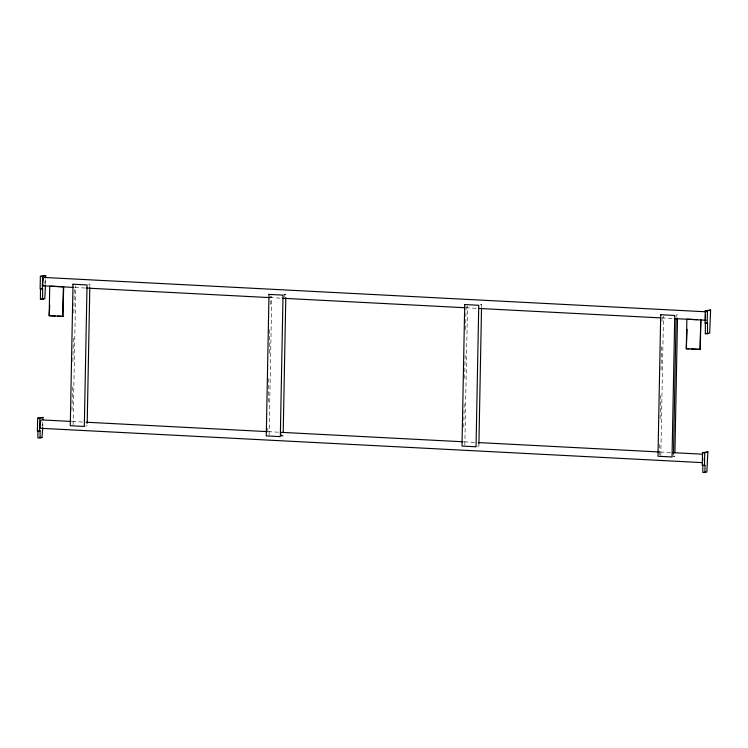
<?xml version="1.0" encoding="UTF-8"?>
<svg xmlns="http://www.w3.org/2000/svg" width="748" height="748" viewBox="0 0 748 748"><rect width="100%" height="100%" fill="white"/><g stroke="black" fill="none" stroke-linecap="round" stroke-linejoin="round"><path stroke-width="0.56" stroke-dasharray="3.74 2.81" d="M42.589 422.078L41.991 427.136M45.319 279.64L44.469 285.558M42.776 427.837L42.888 422.04M45.525 284.614L45.637 278.939M71.986 410.259L72.453 385.903M72.921 361.546L73.388 337.18M73.856 312.823L74.323 288.466M73.108 424.939L75.782 285.745M89.825 286.475L89.872 284.156L87.712 284.044M267.756 432.026L267.868 426.229M268.336 401.872L268.803 377.516M269.271 353.149L269.738 328.793M270.206 304.436L270.365 296.32M269.102 435.112L271.776 295.918M281.781 433.915L281.734 436.234L283.146 435.841L283.193 433.522M284.408 297.04L284.446 294.721L285.867 294.329L285.792 297.807M463.769 427.108L464.209 403.911M464.704 378.385L465.144 355.188M465.639 329.672L466.079 306.474M464.826 445.266L467.5 306.072M478.916 443.676L478.87 445.995L477.458 446.397M481.516 307.961L481.581 304.483L479.421 304.371M659.427 454.672L659.624 444.237M660.11 418.712L660.559 395.514M661.045 369.998L661.494 346.801M661.989 321.285L662.092 315.478M660.811 455.439L663.485 316.245M676.117 317.367L676.164 315.048L677.576 314.656L677.529 316.974M480.169 304.875L481.581 304.483M85.74 426.07L87.151 425.668M673.443 456.561L674.855 456.168L672.695 456.056M283.707 294.216L285.867 294.329M74.912 287.484L86.581 288.092M269.757 297.601L281.426 298.2M465.78 307.765L476.28 308.316M661.793 317.937L673.462 318.545M72.219 421.498L82.719 422.04M268.233 431.661L278.742 432.213M464.256 441.834L474.756 442.377M660.269 452.007L670.769 452.549M280.986 435.729L283.146 435.841"/><path stroke-width="1.12" d="M40.065 438.085L40.083 430.904L37.905 430.792L37.886 437.973L41.963 437.552L42.776 427.837M704.981 465.406L702.811 465.293L702.793 472.465L706.86 472.044L707.879 451.904L702.55 452.671L702.297 465.434L704.981 465.406L704.971 472.586M40.411 299.144L40.486 288.7L42.664 288.812L42.589 299.256L40.411 299.144L44.768 298.648L45.506 285.755M705.317 333.645L705.383 323.192L707.561 323.314L707.496 333.758L705.317 333.645L709.674 333.141L710.6 310.027L705.27 310.803L705.027 323.295L707.561 323.314M40.083 430.904L37.4 430.932L37.643 418.169L42.973 417.403L42.935 419.721M42.664 288.812L40.13 288.793L40.373 276.302L45.703 275.535L45.656 277.798M39.579 431.044L39.822 418.291L42.973 417.403M42.309 288.906L42.552 276.414L45.703 275.535M63.711 286.671L62.785 316.441L49.172 315.74L49.742 286.063M49.172 315.74L49.733 305.362M62.785 316.441L63.356 286.774L50.883 286.119M87.198 423.349L89.807 287.634M283.212 432.363L285.792 297.807M478.916 443.676L481.497 309.12M673.49 454.242L676.099 318.526M674.93 452.68L677.51 318.134M699.922 349.503L700.848 319.733L700.278 349.4L686.309 348.792L686.879 319.125L697.089 319.658M686.309 348.792L687.047 329.298M702.699 460.525L702.737 458.29M705.429 318.087L705.495 314.74M704.476 465.546L704.719 452.783L707.879 451.904M707.206 323.407L707.449 310.916L710.6 310.027M42.589 299.256L43.683 298.938M707.496 333.758L708.58 333.44M706.177 311.804L44.618 277.48L43.562 277.779L42.711 283.698L43.412 285.848L44.469 285.558M37.4 430.932L37.905 430.792M702.297 465.434L702.811 465.293M40.373 276.302L42.552 276.414M705.27 310.803L707.449 310.916M43.412 285.848L73.743 287.428M86.581 288.092L269.757 297.601M282.594 298.265L464.611 307.709M478.608 308.438L660.624 317.881M674.631 318.601L706.131 320.238M49.536 315.637L55.202 315.927M57.474 316.049L63.15 316.339M686.673 348.699L688.936 348.811M691.208 348.933L700.278 349.4M37.643 418.169L39.822 418.291M702.55 452.671L704.719 452.783M71.051 421.433L41.888 419.918L40.831 420.217L39.971 426.136L40.672 428.295L702.232 462.619M86.226 422.218L267.073 431.605M281.07 432.335L463.087 441.778M478.253 442.564L659.1 451.951M673.106 452.671L702.269 454.186M39.784 437.43L41.963 437.552M72.995 284.221L70.284 425.734L84.328 426.463L87.039 284.951L72.995 284.221M268.99 294.394L266.279 435.906L280.322 436.636L283.034 295.123L268.99 294.394M464.714 304.548L461.993 446.06L476.037 446.79L478.757 305.278L464.714 304.548M660.708 314.721L657.988 456.233L672.031 456.963L674.752 315.45L660.708 314.721"/></g></svg>
